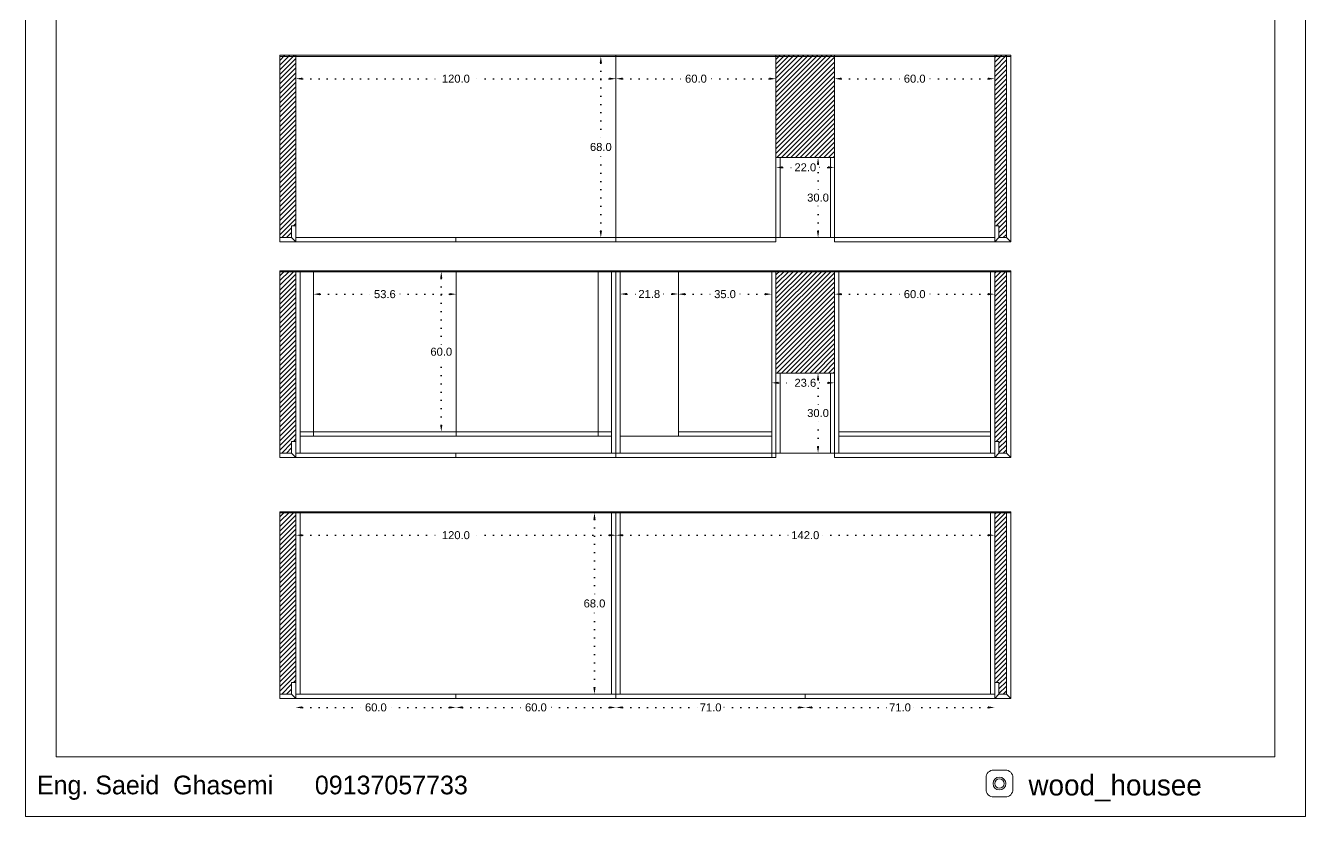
# Model space of a CAD drawing. Header units: inches. Extents: x 91 to 9019, y -381 to 2878.
# Drawn here: x 4637 to 5116.8, y 576.2 to 872.8 of the extents above; entities that cross this region are included whole.
import ezdxf

# ---------------------------------------------------------------- set-up
doc = ezdxf.new("R2010")
doc.units = ezdxf.units.IN
doc.header["$MEASUREMENT"] = 0
doc.linetypes.add('ACAD_ISO07W100', pattern=[3, 0, -3])
doc.styles.get("Standard").update_dxf_attribs({"font": 'arial.ttf'})
doc.dimstyles.get("Standard").update_dxf_attribs({"dimtxt": 3, "dimasz": 2.5, "dimexe": 0.18, "dimexo": 0.0625, "dimgap": 0.09, "dimtad": 0, "dimtih": 1, "dimtoh": 1, "dimdec": 1, "dimzin": 0, "dimdsep": 46, "dimtxsty": 'Standard', "dimcen": 0.09, "dimse1": 1, "dimse2": 1, "dimadec": 0, "dimazin": 0, "dimtfac": 1, "dimtdec": 1, "dimtix": 1, "dimtofl": 0, "dimtmove": 0, "dimatfit": 3, "dimfxl": 1, "dimtolj": 1, "dimtzin": 0, "dimarcsym": 0})
pattern_1 = [(45, (2988.665, 0), (-0.8838835, 0.8838835), [])]
pattern_2 = [(45, (2988.665, -80.8156), (-0.8838835, 0.8838835), [])]

# ---------------------------------------------------------------- blocks, each defined once
blk = doc.blocks.new('*D40')
at = {"color": 0, "linetype": 'ACAD_ISO07W100', "lineweight": -2, "transparency": 16777216}
for p, q in [((4852.64, 858.78), (4852.64, 828.9)), ((4852.64, 795.78), (4852.64, 825.66))]:
    blk.add_line(p, q, dxfattribs=at)
at = {"color": 0, "transparency": 16777216}
for points in [[(4852.23, 858.78), (4853.06, 858.78), (4852.64, 861.28)], [(4852.23, 795.78), (4853.06, 795.78), (4852.64, 793.28)]]:
    blk.add_solid(points, dxfattribs=at)
at = {"layer": 'Defpoints', "color": 0, "transparency": 16777216}
for p in [(4858.3, 861.28), (4852.64, 793.28), (4858.3, 793.28)]:
    blk.add_point(p, dxfattribs=at)
at = {"color": 0, "lineweight": 20, "transparency": 16777216, "insert": (4852.64, 827.28), "char_height": 3, "attachment_point": 5}
blk.add_mtext('\\A1;68.0', dxfattribs=at)
blk = doc.blocks.new('*D41')
at = {"color": 0, "linetype": 'ACAD_ISO07W100', "lineweight": -2, "transparency": 16777216}
for p, q in [((4740.8, 852.89), (4793.29, 852.89)), ((4855.8, 852.89), (4803.3, 852.89))]:
    blk.add_line(p, q, dxfattribs=at)
at = {"color": 0, "transparency": 16777216}
for points in [[(4740.8, 853.31), (4740.8, 852.47), (4738.3, 852.89)], [(4855.8, 853.31), (4855.8, 852.47), (4858.3, 852.89)]]:
    blk.add_solid(points, dxfattribs=at)
at = {"layer": 'Defpoints', "color": 0, "transparency": 16777216}
for p in [(4738.3, 861.68), (4858.3, 861.68), (4738.3, 852.89)]:
    blk.add_point(p, dxfattribs=at)
at = {"color": 0, "lineweight": 20, "transparency": 16777216, "insert": (4798.3, 852.89), "char_height": 3, "attachment_point": 5}
blk.add_mtext('\\A1;120.0', dxfattribs=at)
blk = doc.blocks.new('*D42')
at = {"color": 0, "linetype": 'ACAD_ISO07W100', "lineweight": -2, "transparency": 16777216}
for p, q in [((4860.8, 852.89), (4884.31, 852.89)), ((4915.8, 852.89), (4892.29, 852.89))]:
    blk.add_line(p, q, dxfattribs=at)
at = {"color": 0, "transparency": 16777216}
for points in [[(4860.8, 853.31), (4860.8, 852.47), (4858.3, 852.89)], [(4915.8, 853.31), (4915.8, 852.47), (4918.3, 852.89)]]:
    blk.add_solid(points, dxfattribs=at)
at = {"layer": 'Defpoints', "color": 0, "transparency": 16777216}
for p in [(4858.3, 861.68), (4918.3, 861.68), (4918.3, 852.89)]:
    blk.add_point(p, dxfattribs=at)
at = {"color": 0, "lineweight": 20, "transparency": 16777216, "insert": (4888.3, 852.89), "char_height": 3, "attachment_point": 5}
blk.add_mtext('\\A1;60.0', dxfattribs=at)
blk = doc.blocks.new('*D43')
at = {"color": 0, "linetype": 'ACAD_ISO07W100', "lineweight": -2, "transparency": 16777216}
for p, q in [((4920.8, 819.63), (4925.29, 819.63)), ((4937.8, 819.63), (4933.31, 819.63))]:
    blk.add_line(p, q, dxfattribs=at)
at = {"color": 0, "transparency": 16777216}
for points in [[(4920.8, 820.05), (4920.8, 819.22), (4918.3, 819.63)], [(4937.8, 820.05), (4937.8, 819.22), (4940.3, 819.63)]]:
    blk.add_solid(points, dxfattribs=at)
at = {"layer": 'Defpoints', "color": 0, "transparency": 16777216}
for p in [(4918.3, 861.68), (4940.3, 861.68), (4940.3, 819.63)]:
    blk.add_point(p, dxfattribs=at)
at = {"color": 0, "lineweight": 20, "transparency": 16777216, "insert": (4929.3, 819.63), "char_height": 3, "attachment_point": 5}
blk.add_mtext('\\A1;22.0', dxfattribs=at)
blk = doc.blocks.new('*D44')
at = {"color": 0, "linetype": 'ACAD_ISO07W100', "lineweight": -2, "transparency": 16777216}
for p, q in [((4942.8, 852.89), (4966.31, 852.89)), ((4997.8, 852.89), (4974.29, 852.89))]:
    blk.add_line(p, q, dxfattribs=at)
at = {"color": 0, "transparency": 16777216}
for points in [[(4942.8, 853.31), (4942.8, 852.47), (4940.3, 852.89)], [(4997.8, 853.31), (4997.8, 852.47), (5000.3, 852.89)]]:
    blk.add_solid(points, dxfattribs=at)
at = {"layer": 'Defpoints', "color": 0, "transparency": 16777216}
for p in [(4940.3, 861.68), (5000.3, 861.68), (5000.3, 852.89)]:
    blk.add_point(p, dxfattribs=at)
at = {"color": 0, "lineweight": 20, "transparency": 16777216, "insert": (4970.3, 852.89), "char_height": 3, "attachment_point": 5}
blk.add_mtext('\\A1;60.0', dxfattribs=at)
blk = doc.blocks.new('*D45')
at = {"color": 0, "linetype": 'ACAD_ISO07W100', "lineweight": -2, "transparency": 16777216}
for p, q in [((4934.07, 820.78), (4934.07, 809.9)), ((4934.07, 795.78), (4934.07, 806.66))]:
    blk.add_line(p, q, dxfattribs=at)
at = {"color": 0, "transparency": 16777216}
for points in [[(4933.65, 820.78), (4934.48, 820.78), (4934.07, 823.28)], [(4933.65, 795.78), (4934.48, 795.78), (4934.07, 793.28)]]:
    blk.add_solid(points, dxfattribs=at)
at = {"layer": 'Defpoints', "color": 0, "transparency": 16777216}
for p in [(4938.7, 823.28), (4934.07, 793.28), (4938.7, 793.28)]:
    blk.add_point(p, dxfattribs=at)
at = {"color": 0, "lineweight": 20, "transparency": 16777216, "insert": (4934.07, 808.28), "char_height": 3, "attachment_point": 5}
blk.add_mtext('\\A1;30.0', dxfattribs=at)
blk = doc.blocks.new('*D46')
at = {"color": 0, "linetype": 'ACAD_ISO07W100', "lineweight": -2, "transparency": 16777216}
for p, q in [((4747.4, 772.07), (4767.7, 772.07)), ((4795.97, 772.07), (4775.67, 772.07))]:
    blk.add_line(p, q, dxfattribs=at)
at = {"color": 0, "transparency": 16777216}
for points in [[(4747.4, 772.49), (4747.4, 771.66), (4744.9, 772.07)], [(4795.97, 772.49), (4795.97, 771.66), (4798.47, 772.07)]]:
    blk.add_solid(points, dxfattribs=at)
at = {"layer": 'Defpoints', "color": 0, "transparency": 16777216}
for p in [(4744.9, 780.47), (4798.47, 780.47), (4798.47, 772.07)]:
    blk.add_point(p, dxfattribs=at)
at = {"color": 0, "lineweight": 20, "transparency": 16777216, "insert": (4771.68, 772.07), "char_height": 3, "attachment_point": 5}
blk.add_mtext('\\A1;53.6', dxfattribs=at)
blk = doc.blocks.new('*D47')
at = {"color": 0, "linetype": 'ACAD_ISO07W100', "lineweight": -2, "transparency": 16777216}
for p, q in [((4884.2, 772.07), (4895.22, 772.07)), ((4914.2, 772.07), (4903.18, 772.07))]:
    blk.add_line(p, q, dxfattribs=at)
at = {"color": 0, "transparency": 16777216}
for points in [[(4884.2, 772.49), (4884.2, 771.66), (4881.7, 772.07)], [(4914.2, 772.49), (4914.2, 771.66), (4916.7, 772.07)]]:
    blk.add_solid(points, dxfattribs=at)
at = {"layer": 'Defpoints', "color": 0, "transparency": 16777216}
for p in [(4881.7, 780.87), (4916.7, 780.47), (4916.7, 772.07)]:
    blk.add_point(p, dxfattribs=at)
at = {"color": 0, "lineweight": 20, "transparency": 16777216, "insert": (4899.2, 772.07), "char_height": 3, "attachment_point": 5}
blk.add_mtext('\\A1;35.0', dxfattribs=at)
blk = doc.blocks.new('*D48')
at = {"color": 0, "linetype": 'ACAD_ISO07W100', "lineweight": -2, "transparency": 16777216}
for p, q in [((4919.2, 738.82), (4925.29, 738.82)), ((4937.8, 738.82), (4933.31, 738.82))]:
    blk.add_line(p, q, dxfattribs=at)
at = {"color": 0, "transparency": 16777216}
for points in [[(4919.2, 739.24), (4919.2, 738.4), (4916.7, 738.82)], [(4937.8, 739.24), (4937.8, 738.4), (4940.3, 738.82)]]:
    blk.add_solid(points, dxfattribs=at)
at = {"layer": 'Defpoints', "color": 0, "transparency": 16777216}
for p in [(4916.7, 780.47), (4940.3, 780.87), (4940.3, 738.82)]:
    blk.add_point(p, dxfattribs=at)
at = {"color": 0, "lineweight": 20, "transparency": 16777216, "insert": (4929.3, 738.82), "char_height": 3, "attachment_point": 5}
blk.add_mtext('\\A1;23.6', dxfattribs=at)
blk = doc.blocks.new('*D49')
at = {"color": 0, "linetype": 'ACAD_ISO07W100', "lineweight": -2, "transparency": 16777216}
for p, q in [((4942.8, 772.07), (4966.31, 772.07)), ((4997.8, 772.07), (4974.29, 772.07))]:
    blk.add_line(p, q, dxfattribs=at)
at = {"color": 0, "transparency": 16777216}
for points in [[(4942.8, 772.49), (4942.8, 771.66), (4940.3, 772.07)], [(4997.8, 772.49), (4997.8, 771.66), (5000.3, 772.07)]]:
    blk.add_solid(points, dxfattribs=at)
at = {"layer": 'Defpoints', "color": 0, "transparency": 16777216}
for p in [(4940.3, 780.87), (5000.3, 780.87), (5000.3, 772.07)]:
    blk.add_point(p, dxfattribs=at)
at = {"color": 0, "lineweight": 20, "transparency": 16777216, "insert": (4970.3, 772.07), "char_height": 3, "attachment_point": 5}
blk.add_mtext('\\A1;60.0', dxfattribs=at)
blk = doc.blocks.new('*D50')
at = {"color": 0, "linetype": 'ACAD_ISO07W100', "lineweight": -2, "transparency": 16777216}
for p, q in [((4934.07, 739.97), (4934.07, 729.09)), ((4934.07, 714.97), (4934.07, 725.84))]:
    blk.add_line(p, q, dxfattribs=at)
at = {"color": 0, "transparency": 16777216}
for points in [[(4933.65, 739.97), (4934.48, 739.97), (4934.07, 742.47)], [(4933.65, 714.97), (4934.48, 714.97), (4934.07, 712.47)]]:
    blk.add_solid(points, dxfattribs=at)
at = {"layer": 'Defpoints', "color": 0, "transparency": 16777216}
for p in [(4938.7, 742.47), (4934.07, 712.47), (4938.7, 712.47)]:
    blk.add_point(p, dxfattribs=at)
at = {"color": 0, "lineweight": 20, "transparency": 16777216, "insert": (4934.07, 727.47), "char_height": 3, "attachment_point": 5}
blk.add_mtext('\\A1;30.0', dxfattribs=at)
blk = doc.blocks.new('*D51')
at = {"color": 0, "linetype": 'ACAD_ISO07W100', "lineweight": -2, "transparency": 16777216}
for p, q in [((4792.83, 777.97), (4792.83, 752.09)), ((4792.83, 722.97), (4792.83, 748.84))]:
    blk.add_line(p, q, dxfattribs=at)
at = {"color": 0, "transparency": 16777216}
for points in [[(4792.41, 777.97), (4793.24, 777.97), (4792.83, 780.47)], [(4792.41, 722.97), (4793.24, 722.97), (4792.83, 720.47)]]:
    blk.add_solid(points, dxfattribs=at)
at = {"layer": 'Defpoints', "color": 0, "transparency": 16777216}
for p in [(4792.83, 780.47), (4798.47, 780.47), (4798.47, 720.47)]:
    blk.add_point(p, dxfattribs=at)
at = {"color": 0, "lineweight": 20, "transparency": 16777216, "insert": (4792.83, 750.47), "char_height": 3, "attachment_point": 5}
blk.add_mtext('\\A1;60.0', dxfattribs=at)
blk = doc.blocks.new('*D52')
at = {"color": 0, "linetype": 'ACAD_ISO07W100', "lineweight": -2, "transparency": 16777216}
for p, q in [((4862.4, 772.13), (4866.78, 772.13)), ((4879.2, 772.13), (4874.81, 772.13))]:
    blk.add_line(p, q, dxfattribs=at)
at = {"color": 0, "transparency": 16777216}
for points in [[(4862.4, 772.55), (4862.4, 771.72), (4859.9, 772.13)], [(4879.2, 772.55), (4879.2, 771.72), (4881.7, 772.13)]]:
    blk.add_solid(points, dxfattribs=at)
at = {"layer": 'Defpoints', "color": 0, "transparency": 16777216}
for p in [(4859.9, 780.87), (4881.7, 780.87), (4859.9, 772.13)]:
    blk.add_point(p, dxfattribs=at)
at = {"color": 0, "lineweight": 20, "transparency": 16777216, "insert": (4870.8, 772.13), "char_height": 3, "attachment_point": 5}
blk.add_mtext('\\A1;21.8', dxfattribs=at)
blk = doc.blocks.new('*D53')
at = {"color": 0, "linetype": 'ACAD_ISO07W100', "lineweight": -2, "transparency": 16777216}
for p, q in [((4740.8, 681.66), (4793.29, 681.66)), ((4855.8, 681.66), (4803.3, 681.66))]:
    blk.add_line(p, q, dxfattribs=at)
at = {"color": 0, "transparency": 16777216}
for points in [[(4740.8, 682.07), (4740.8, 681.24), (4738.3, 681.66)], [(4855.8, 682.07), (4855.8, 681.24), (4858.3, 681.66)]]:
    blk.add_solid(points, dxfattribs=at)
at = {"layer": 'Defpoints', "color": 0, "transparency": 16777216}
for p in [(4738.3, 690.05), (4858.3, 690.05), (4858.3, 681.66)]:
    blk.add_point(p, dxfattribs=at)
at = {"color": 0, "lineweight": 20, "transparency": 16777216, "insert": (4798.3, 681.66), "char_height": 3, "attachment_point": 5}
blk.add_mtext('\\A1;120.0', dxfattribs=at)
blk = doc.blocks.new('*D54')
at = {"color": 0, "linetype": 'ACAD_ISO07W100', "lineweight": -2, "transparency": 16777216}
for p, q in [((4860.8, 681.66), (4924.29, 681.66)), ((4997.8, 681.66), (4934.3, 681.66))]:
    blk.add_line(p, q, dxfattribs=at)
at = {"color": 0, "transparency": 16777216}
for points in [[(4860.8, 682.07), (4860.8, 681.24), (4858.3, 681.66)], [(4997.8, 682.07), (4997.8, 681.24), (5000.3, 681.66)]]:
    blk.add_solid(points, dxfattribs=at)
at = {"layer": 'Defpoints', "color": 0, "transparency": 16777216}
for p in [(4858.3, 690.05), (5000.3, 690.45), (5000.3, 681.66)]:
    blk.add_point(p, dxfattribs=at)
at = {"color": 0, "lineweight": 20, "transparency": 16777216, "insert": (4929.3, 681.66), "char_height": 3, "attachment_point": 5}
blk.add_mtext('\\A1;142.0', dxfattribs=at)
blk = doc.blocks.new('*D55')
at = {"color": 0, "linetype": 'ACAD_ISO07W100', "lineweight": -2, "transparency": 16777216}
for p, q in [((4850.26, 687.55), (4850.26, 657.67)), ((4850.26, 624.55), (4850.26, 654.43))]:
    blk.add_line(p, q, dxfattribs=at)
at = {"color": 0, "transparency": 16777216}
for points in [[(4849.84, 687.55), (4850.68, 687.55), (4850.26, 690.05)], [(4849.84, 624.55), (4850.68, 624.55), (4850.26, 622.05)]]:
    blk.add_solid(points, dxfattribs=at)
at = {"layer": 'Defpoints', "color": 0, "transparency": 16777216}
for p in [(4856.7, 690.05), (4850.26, 622.05), (4856.7, 622.05)]:
    blk.add_point(p, dxfattribs=at)
at = {"color": 0, "lineweight": 20, "transparency": 16777216, "insert": (4850.26, 656.05), "char_height": 3, "attachment_point": 5}
blk.add_mtext('\\A1;68.0', dxfattribs=at)
blk = doc.blocks.new('*D56')
at = {"color": 0, "linetype": 'ACAD_ISO07W100', "lineweight": -2, "transparency": 16777216}
for p, q in [((4740.8, 617.06), (4764.31, 617.06)), ((4795.8, 617.06), (4772.29, 617.06))]:
    blk.add_line(p, q, dxfattribs=at)
at = {"color": 0, "transparency": 16777216}
for points in [[(4740.8, 617.48), (4740.8, 616.64), (4738.3, 617.06)], [(4795.8, 617.48), (4795.8, 616.64), (4798.3, 617.06)]]:
    blk.add_solid(points, dxfattribs=at)
at = {"layer": 'Defpoints', "color": 0, "transparency": 16777216}
for p in [(4738.3, 620.45), (4798.3, 620.45), (4738.3, 617.06)]:
    blk.add_point(p, dxfattribs=at)
at = {"color": 0, "lineweight": 20, "transparency": 16777216, "insert": (4768.3, 617.06), "char_height": 3, "attachment_point": 5}
blk.add_mtext('\\A1;60.0', dxfattribs=at)
blk = doc.blocks.new('*D57')
at = {"color": 0, "linetype": 'ACAD_ISO07W100', "lineweight": -2, "transparency": 16777216}
for p, q in [((4800.8, 617.06), (4824.31, 617.06)), ((4855.8, 617.06), (4832.29, 617.06))]:
    blk.add_line(p, q, dxfattribs=at)
at = {"color": 0, "transparency": 16777216}
for points in [[(4800.8, 617.48), (4800.8, 616.64), (4798.3, 617.06)], [(4855.8, 617.48), (4855.8, 616.64), (4858.3, 617.06)]]:
    blk.add_solid(points, dxfattribs=at)
at = {"layer": 'Defpoints', "color": 0, "transparency": 16777216}
for p in [(4798.3, 620.45), (4858.3, 620.45), (4798.3, 617.06)]:
    blk.add_point(p, dxfattribs=at)
at = {"color": 0, "lineweight": 20, "transparency": 16777216, "insert": (4828.3, 617.06), "char_height": 3, "attachment_point": 5}
blk.add_mtext('\\A1;60.0', dxfattribs=at)
blk = doc.blocks.new('*D58')
at = {"color": 0, "linetype": 'ACAD_ISO07W100', "lineweight": -2, "transparency": 16777216}
for p, q in [((4860.8, 617.06), (4889.83, 617.06)), ((4926.8, 617.06), (4897.77, 617.06))]:
    blk.add_line(p, q, dxfattribs=at)
at = {"color": 0, "transparency": 16777216}
for points in [[(4860.8, 617.48), (4860.8, 616.64), (4858.3, 617.06)], [(4926.8, 617.48), (4926.8, 616.64), (4929.3, 617.06)]]:
    blk.add_solid(points, dxfattribs=at)
at = {"layer": 'Defpoints', "color": 0, "transparency": 16777216}
for p in [(4858.3, 620.45), (4929.3, 620.45), (4858.3, 617.06)]:
    blk.add_point(p, dxfattribs=at)
at = {"color": 0, "lineweight": 20, "transparency": 16777216, "insert": (4893.8, 617.06), "char_height": 3, "attachment_point": 5}
blk.add_mtext('\\A1;71.0', dxfattribs=at)
blk = doc.blocks.new('*D59')
at = {"color": 0, "linetype": 'ACAD_ISO07W100', "lineweight": -2, "transparency": 16777216}
for p, q in [((4931.8, 617.06), (4960.83, 617.06)), ((4997.8, 617.06), (4968.77, 617.06))]:
    blk.add_line(p, q, dxfattribs=at)
at = {"color": 0, "transparency": 16777216}
for points in [[(4931.8, 617.48), (4931.8, 616.64), (4929.3, 617.06)], [(4997.8, 617.48), (4997.8, 616.64), (5000.3, 617.06)]]:
    blk.add_solid(points, dxfattribs=at)
at = {"layer": 'Defpoints', "color": 0, "transparency": 16777216}
for p in [(4929.3, 620.45), (5000.3, 620.45), (4929.3, 617.06)]:
    blk.add_point(p, dxfattribs=at)
at = {"color": 0, "lineweight": 20, "transparency": 16777216, "insert": (4964.8, 617.06), "char_height": 3, "attachment_point": 5}
blk.add_mtext('\\A1;71.0', dxfattribs=at)

msp = doc.modelspace()

# ---------------------------------------------------------------- hatches: boundary and pattern name
at = {"lineweight": 20}
h = msp.add_hatch(dxfattribs=at)
h.set_pattern_fill('ANSI31', color=256, scale=10)
h.set_pattern_definition(pattern_1)
h.paths.add_polyline_path([(5004.7, 861.68), (5000.3, 861.68), (5000.3, 797.68), (5001.9, 797.68), (5001.9, 793.28), (5004.7, 793.28)])
h.paths.add_polyline_path([(4738.3, 861.68), (4732.3, 861.68), (4732.3, 793.28), (4736.7, 793.28), (4736.7, 797.68), (4738.3, 797.68)])
h = msp.add_hatch(dxfattribs=at)
h.set_pattern_fill('ANSI31', color=256, scale=10)
h.set_pattern_definition(pattern_1)
h.paths.add_polyline_path([(4918.3, 823.28), (4940.3, 823.28), (4940.3, 861.68), (4918.3, 861.68)])
h = msp.add_hatch(dxfattribs=at)
h.set_pattern_fill('ANSI31', color=256, scale=10)
h.set_pattern_definition(pattern_2)
h.paths.add_polyline_path([(5004.7, 780.87), (5000.3, 780.87), (5000.3, 716.87), (5001.9, 716.87), (5001.9, 712.47), (5004.7, 712.47)])
h.paths.add_polyline_path([(4738.3, 780.87), (4732.3, 780.87), (4732.3, 712.47), (4736.7, 712.47), (4736.7, 716.87), (4738.3, 716.87)])
h = msp.add_hatch(dxfattribs=at)
h.set_pattern_fill('ANSI31', color=256, scale=10)
h.set_pattern_definition(pattern_2)
h.paths.add_polyline_path([(4918.3, 742.47), (4940.3, 742.47), (4940.3, 780.87), (4918.3, 780.87)])
h = msp.add_hatch(dxfattribs=at)
h.set_pattern_fill('ANSI31', color=256, scale=10)
h.set_pattern_definition([(45, (2988.665, -171.2324), (-0.8838835, 0.8838835), [])])
h.paths.add_polyline_path([(5004.7, 690.45), (5000.3, 690.45), (5000.3, 626.45), (5001.9, 626.45), (5001.9, 622.05), (5004.7, 622.05)])
h.paths.add_polyline_path([(4738.3, 690.45), (4732.3, 690.45), (4732.3, 622.05), (4736.7, 622.05), (4736.7, 626.45), (4738.3, 626.45)])

# ---------------------------------------------------------------- linework, layer by layer
for p, q in [((4732.3, 861.68), (5006.3, 861.68)), ((4732.3, 861.68), (4732.3, 791.68)), ((4732.3, 861.28), (5006.3, 861.28)), ((4738.3, 861.68), (4738.3, 791.68)), ((4858.3, 861.68), (4858.3, 791.68)), ((4918.3, 861.68), (4918.3, 791.68)), ((4940.3, 791.68), (4940.3, 861.68)), ((5000.3, 791.68), (5000.3, 861.68)), ((5004.7, 793.28), (5004.7, 861.68)), ((5006.3, 791.68), (5006.3, 861.68)), ((4918.3, 823.28), (4940.3, 823.28)), ((4919.9, 823.28), (4919.9, 793.28)), ((4938.7, 793.28), (4938.7, 823.28)), ((4736.7, 797.68), (4736.7, 793.28)), ((4738.3, 797.68), (4736.7, 797.68)), ((4738.3, 791.68), (4738.3, 797.68)), ((5000.3, 791.68), (5000.3, 797.68)), ((5000.3, 797.68), (5001.9, 797.68)), ((5001.9, 793.28), (5001.9, 797.68)), ((4732.3, 793.28), (4736.7, 793.28)), ((4732.3, 791.68), (4918.3, 791.68)), ((4736.7, 793.28), (4738.3, 791.68)), ((4738.3, 793.28), (5000.3, 793.28)), ((4798.3, 793.28), (4798.3, 791.68)), ((4940.3, 791.68), (5006.3, 791.68)), ((5001.9, 793.28), (5000.3, 791.68)), ((5001.9, 793.28), (5004.7, 793.28)), ((5004.7, 793.28), (5006.3, 791.68)), ((4732.3, 780.87), (5006.3, 780.87)), ((4732.3, 780.87), (4732.3, 710.87)), ((4732.3, 780.47), (5006.3, 780.47)), ((4738.3, 780.87), (4738.3, 710.87)), ((4739.9, 780.87), (4739.9, 712.47)), ((4744.9, 780.87), (4744.9, 718.87)), ((4798.47, 718.87), (4798.47, 780.47)), ((4851.7, 780.87), (4851.7, 718.87)), ((4856.7, 780.87), (4856.7, 712.47)), ((4858.3, 780.87), (4858.3, 710.87)), ((4859.9, 780.87), (4859.9, 712.47)), ((4881.7, 780.87), (4881.7, 718.87)), ((4916.7, 780.87), (4916.7, 710.87)), ((4918.3, 780.87), (4918.3, 710.87)), ((4940.3, 710.87), (4940.3, 780.87)), ((4941.9, 712.47), (4941.9, 780.87)), ((4998.7, 712.47), (4998.7, 780.87)), ((5000.3, 710.87), (5000.3, 780.87)), ((5004.7, 712.47), (5004.7, 780.87)), ((5006.3, 710.87), (5006.3, 780.87)), ((4918.3, 742.47), (4940.3, 742.47)), ((4919.9, 742.47), (4919.9, 712.47)), ((4938.7, 712.47), (4938.7, 742.47)), ((4739.9, 720.47), (4856.7, 720.47)), ((4881.7, 720.47), (4916.7, 720.47)), ((4941.9, 720.47), (4998.7, 720.47)), ((4736.7, 716.87), (4736.7, 712.47)), ((4738.3, 716.87), (4736.7, 716.87)), ((4738.3, 710.87), (4738.3, 716.87)), ((4739.9, 718.87), (4856.7, 718.87)), ((4859.9, 718.87), (4916.7, 718.87)), ((4941.9, 718.87), (4998.7, 718.87)), ((5000.3, 710.87), (5000.3, 716.87)), ((5000.3, 716.87), (5001.9, 716.87)), ((5001.9, 712.47), (5001.9, 716.87)), ((4732.3, 712.47), (4736.7, 712.47)), ((4732.3, 710.87), (4918.3, 710.87)), ((4736.7, 712.47), (4738.3, 710.87)), ((4738.3, 712.47), (5000.3, 712.47)), ((4798.3, 712.47), (4798.3, 710.87)), ((4940.3, 710.87), (5006.3, 710.87)), ((5001.9, 712.47), (5000.3, 710.87)), ((5001.9, 712.47), (5004.7, 712.47)), ((5004.7, 712.47), (5006.3, 710.87)), ((4732.3, 690.45), (5006.3, 690.45)), ((4732.3, 690.45), (4732.3, 620.45)), ((4732.3, 690.05), (5006.3, 690.05)), ((4738.3, 690.45), (4738.3, 620.45)), ((4739.9, 690.45), (4739.9, 622.05)), ((4856.7, 690.45), (4856.7, 622.05)), ((4858.3, 690.45), (4858.3, 620.45)), ((4859.9, 690.45), (4859.9, 622.05)), ((4998.7, 622.05), (4998.7, 690.45)), ((5000.3, 620.45), (5000.3, 690.45)), ((5004.7, 622.05), (5004.7, 690.45)), ((5006.3, 620.45), (5006.3, 690.45)), ((4736.7, 626.45), (4736.7, 622.05)), ((4738.3, 626.45), (4736.7, 626.45)), ((4738.3, 620.45), (4738.3, 626.45)), ((5000.3, 620.45), (5000.3, 626.45)), ((5000.3, 626.45), (5001.9, 626.45)), ((5001.9, 622.05), (5001.9, 626.45)), ((4732.3, 622.05), (4736.7, 622.05)), ((4732.3, 620.45), (5006.3, 620.45)), ((4736.7, 622.05), (4738.3, 620.45)), ((4738.3, 622.05), (4858.3, 622.05)), ((4798.3, 622.05), (4798.3, 620.45)), ((4858.3, 622.05), (5000.3, 622.05)), ((4929.3, 620.45), (4929.3, 622.05)), ((5001.9, 622.05), (5000.3, 620.45)), ((5001.9, 622.05), (5004.7, 622.05)), ((5004.7, 622.05), (5006.3, 620.45))]:
    msp.add_line(p, q, dxfattribs=at)
for points in [[(4637, 1254.72), (4637, 576.18), (5116.77, 576.18), (5116.77, 1254.72)], [(4648.42, 1243.3), (4648.42, 598.53), (5105.35, 598.53), (5105.35, 1243.3)]]:
    msp.add_lwpolyline(points, close=True, dxfattribs=at)
msp.add_lwpolyline([(4999.88, 583.48), (5004.29, 583.48, 0.414214), (5007.13, 586.31), (5007.13, 590.73, 0.414214), (5004.29, 593.57), (4999.88, 593.57, 0.414214), (4997.04, 590.73), (4997.04, 586.31, 0.414214)], format="xyb", close=True, dxfattribs=at)
for radius in [2.39, 1.76]:
    msp.add_circle((5002.08, 588.52), radius, dxfattribs=at)

# ---------------------------------------------------------------- texts
at = {"lineweight": 20, "attachment_point": 1}
for s, width, gutter_width, heights, insert, char_height in [('{\\fPlantagenet Cherokee|b0|i0|c0|p18;^IEng. Saeid  Ghasemi      09137057733}', 309.6041, 34.62, [0], (4613.21, 591.48), 7.0092), ('{\\fPlantagenet Cherokee|b0|i0|c0|p18;wood_housee}', 1.5282, 38.54, [0.241], (5012.95, 591.84), 7.8023)]:
    msp.add_mtext_dynamic_manual_height_columns(s, width=width, gutter_width=gutter_width, heights=heights, dxfattribs=dict(at, insert=insert, char_height=char_height))

# ---------------------------------------------------------------- dimensions: what is measured, and where the dimension line sits
at = {"lineweight": 20}
for base, p1, p2, picture, middle in [((4738.3, 852.89), (4858.3, 861.68), (4738.3, 861.68), '*D41', (4798.3, 852.89)), ((4918.3, 852.89), (4858.3, 861.68), (4918.3, 861.68), '*D42', (4888.3, 852.89)), ((5000.3, 852.89), (4940.3, 861.68), (5000.3, 861.68), '*D44', (4970.3, 852.89)), ((4798.47, 772.07), (4744.9, 780.47), (4798.47, 780.47), '*D46', (4771.68, 772.07)), ((4859.9, 772.13), (4881.7, 780.87), (4859.9, 780.87), '*D52', (4870.8, 772.13)), ((4916.7, 772.07), (4881.7, 780.87), (4916.7, 780.47), '*D47', (4899.2, 772.07)), ((5000.3, 772.07), (4940.3, 780.87), (5000.3, 780.87), '*D49', (4970.3, 772.07)), ((4858.3, 681.66), (4738.3, 690.05), (4858.3, 690.05), '*D53', (4798.3, 681.66)), ((5000.3, 681.66), (4858.3, 690.05), (5000.3, 690.45), '*D54', (4929.3, 681.66)), ((4738.3, 617.06), (4798.3, 620.45), (4738.3, 620.45), '*D56', (4768.3, 617.06)), ((4798.3, 617.06), (4858.3, 620.45), (4798.3, 620.45), '*D57', (4828.3, 617.06)), ((4858.3, 617.06), (4929.3, 620.45), (4858.3, 620.45), '*D58', (4893.8, 617.06)), ((4929.3, 617.06), (5000.3, 620.45), (4929.3, 620.45), '*D59', (4964.8, 617.06))]:
    dim = msp.add_linear_dim(base=base, p1=p1, p2=p2, dimstyle='Standard', dxfattribs=at)
    dim.commit()
    dim.dimension.update_dxf_attribs({"geometry": picture, "text_midpoint": middle})
for base, p1, p2, angle, picture, middle in [((4852.64, 793.28), (4858.3, 861.28), (4858.3, 793.28), 90, '*D40', (4852.64, 827.28)), ((4934.07, 793.28), (4938.7, 823.28), (4938.7, 793.28), 90, '*D45', (4934.07, 808.28)), ((4792.83, 780.47), (4798.47, 720.47), (4798.47, 780.47), 270, '*D51', (4792.83, 750.47)), ((4934.07, 712.47), (4938.7, 742.47), (4938.7, 712.47), 90, '*D50', (4934.07, 727.47)), ((4850.26, 622.05), (4856.7, 690.05), (4856.7, 622.05), 90, '*D55', (4850.26, 656.05))]:
    dim = msp.add_linear_dim(base=base, p1=p1, p2=p2, angle=angle, dimstyle='Standard', dxfattribs=at)
    dim.commit()
    dim.dimension.update_dxf_attribs({"geometry": picture, "text_midpoint": middle})
for base, p1, p2, picture, middle in [((4940.3, 819.63), (4918.3, 861.68), (4940.3, 861.68), '*D43', (4929.3, 819.63)), ((4940.3, 738.82), (4916.7, 780.47), (4940.3, 780.87), '*D48', (4929.3, 738.82))]:
    dim = msp.add_linear_dim(base=base, p1=p1, p2=p2, dimstyle='Standard', dxfattribs=at)
    dim.commit()
    dim.dimension.update_dxf_attribs({"geometry": picture, "text_midpoint": middle, "dimtype": 160})

doc.saveas('drawing.dxf')
